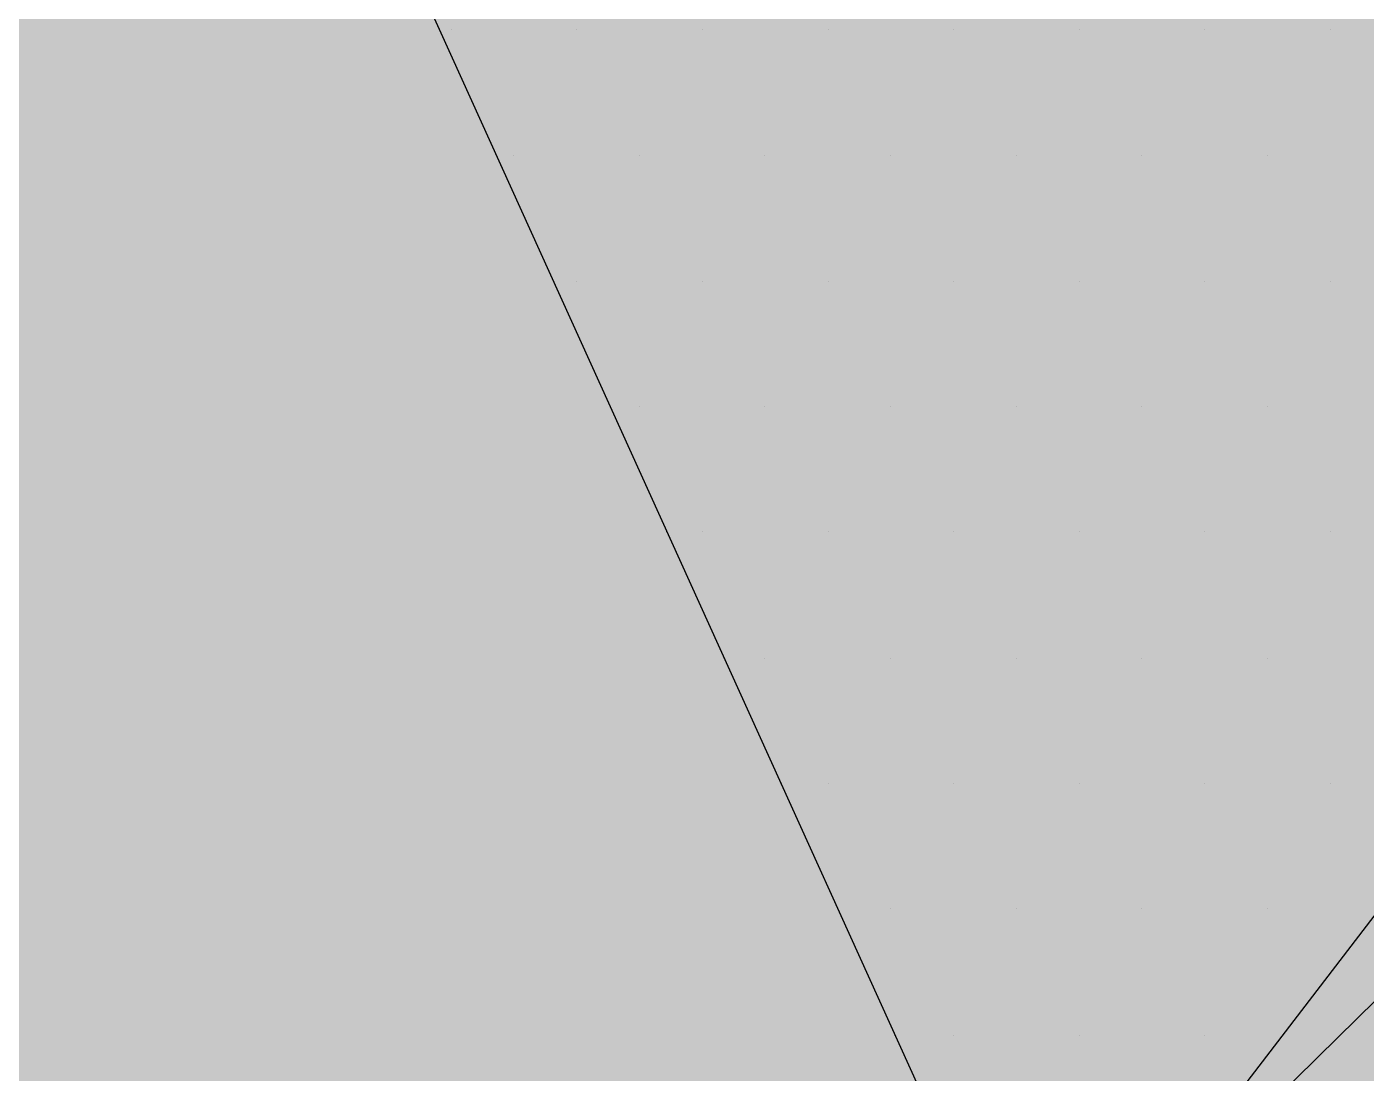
# Paper-space layout 'Layout1' of a CAD drawing. Extents: x -43 to 2298, y -18 to 768.
# Drawn here: x 743.617 to 744.204, y 378.285 to 378.743 of the extents above; entities that cross this region are included whole.
import ezdxf

# ---------------------------------------------------------------- set-up
doc = ezdxf.new("R2010")
doc.units = 0
doc.header["$LTSCALE"] = 2
doc.linetypes.add('CACHEX2', pattern=[0.75, 0.5, -0.25])
doc.layers.add('CARTOUCHE', color=7, linetype='Continuous')
doc.layers.add('LOGO', color=7, linetype='Continuous')

# ---------------------------------------------------------------- blocks, each defined once
blk = doc.blocks.new('A$C715108E3')
at = {"layer": 'LOGO', "color": 131}
for p, q in [((3.59421, -18.46845), (3.59421, -18.46845)), ((3.60283, -18.46845), (3.60283, -18.46845)), ((3.69429, -18.46845), (3.69429, -18.46845)), ((3.78612, -18.46845), (3.78612, -18.46845)), ((3.87795, -18.46845), (3.87795, -18.46845)), ((3.96941, -18.46845), (3.96941, -18.46845)), ((4.06124, -18.46845), (4.06124, -18.46845)), ((4.15308, -18.46845), (4.15308, -18.46845)), ((4.24453, -18.46845), (4.24453, -18.46845)), ((3.63544, -18.5599), (3.63544, -18.5599)), ((3.64856, -18.5599), (3.64856, -18.5599)), ((3.74039, -18.5599), (3.74039, -18.5599)), ((3.83166, -18.5599), (3.83166, -18.5599)), ((3.92368, -18.5599), (3.92368, -18.5599)), ((4.01552, -18.5599), (4.01552, -18.5599)), ((4.10697, -18.5599), (4.10697, -18.5599)), ((4.19881, -18.5599), (4.19881, -18.5599)), ((3.67742, -18.65249), (3.67742, -18.65249)), ((3.69429, -18.65249), (3.69429, -18.65249)), ((3.78612, -18.65249), (3.78612, -18.65249)), ((3.87795, -18.65249), (3.87795, -18.65249)), ((3.96941, -18.65249), (3.96941, -18.65249)), ((4.06124, -18.65249), (4.06124, -18.65249)), ((4.15308, -18.65249), (4.15308, -18.65249)), ((4.24453, -18.65249), (4.24453, -18.65249)), ((3.71865, -18.74376), (3.71865, -18.74376)), ((3.74039, -18.74376), (3.74039, -18.74376)), ((3.83166, -18.74376), (3.83166, -18.74376)), ((3.92368, -18.74376), (3.92368, -18.74376)), ((4.01552, -18.74376), (4.01552, -18.74376)), ((4.10697, -18.74376), (4.10697, -18.74376)), ((4.19881, -18.74376), (4.19881, -18.74376)), ((3.75988, -18.83503), (3.75988, -18.83503)), ((3.78612, -18.83503), (3.78612, -18.83503)), ((3.87795, -18.83503), (3.87795, -18.83503)), ((3.96941, -18.83503), (3.96941, -18.83503)), ((4.06124, -18.83503), (4.06124, -18.83503)), ((4.15308, -18.83503), (4.15308, -18.83503)), ((4.24453, -18.83503), (4.24453, -18.83503)), ((3.80186, -18.92761), (3.80186, -18.92761)), ((3.83166, -18.92761), (3.83166, -18.92761)), ((3.92368, -18.92761), (3.92368, -18.92761)), ((4.01552, -18.92761), (4.01552, -18.92761)), ((4.10697, -18.92761), (4.10697, -18.92761)), ((4.19881, -18.92761), (4.19881, -18.92761)), ((3.84309, -19.01888), (3.84309, -19.01888)), ((3.87795, -19.01888), (3.87795, -19.01888)), ((3.96941, -19.01888), (3.96941, -19.01888)), ((4.06124, -19.01888), (4.06124, -19.01888)), ((4.15308, -19.01888), (4.15308, -19.01888)), ((4.24453, -19.01888), (4.24453, -19.01888)), ((3.88508, -19.11015), (3.88508, -19.11015)), ((3.92368, -19.11015), (3.92368, -19.11015)), ((4.01552, -19.11015), (4.01552, -19.11015)), ((4.10697, -19.11015), (4.10697, -19.11015)), ((4.19881, -19.11015), (4.19881, -19.11015)), ((3.92631, -19.20273), (3.92631, -19.20273)), ((3.96941, -19.20273), (3.96941, -19.20273)), ((4.06124, -19.20273), (4.06124, -19.20273)), ((4.15308, -19.20273), (4.15308, -19.20273))]:
    blk.add_line(p, q, dxfattribs=at)
blk.add_lwpolyline([(1.45358, -13.74526), (4.03201, -19.43437), (5.20596, -17.90302)], dxfattribs=at)
blk = doc.blocks.new('A$C581E6685')
at = {"layer": 'LOGO', "color": 32, "linetype": 'CACHEX2', "ltscale": 1.5}
blk.add_ellipse((-38.05384, 23.81385), major_axis=(-19.03106, -3.53396), ratio=0.590567, dxfattribs=at)
at = {"layer": 'LOGO', "color": 32}
blk.add_ellipse((-37.61436, 23.84992), major_axis=(-13.57677, -4.28389), ratio=0.791971, dxfattribs=at)
at = {"layer": 'CARTOUCHE'}
blk.add_blockref('A$C715108E3', (-31.67392, 36.3189), dxfattribs=at)
blk = doc.blocks.new('miniLogo')
at = {"layer": 'CARTOUCHE', "true_color": 0xffffff}
h = blk.add_hatch(color=7, dxfattribs=at)
h.dxf.hatch_style = 1
edge = h.paths.add_edge_path()
edge.add_spline(control_points=[(960.74149, 27.42506), (960.74149, 16.5339), (960.74149, 5.64274), (960.74149, 1.80274), (964.58149, 1.80274), (1010.12076, 1.80274), (1055.66003, 1.80274), (1059.50003, 1.80274), (1059.50003, 5.64274), (1059.50003, 16.5339), (1059.50003, 27.42506), (1059.50003, 31.26506), (1055.66003, 31.26506), (1010.12076, 31.26506), (964.58149, 31.26506), (960.74149, 31.26506), (960.74149, 27.42506)], knot_values=[0, 0, 0, 1, 1, 2.570796, 2.570796, 3.570796, 3.570796, 5.141593, 5.141593, 6.141593, 6.141593, 7.712389, 7.712389, 8.712389, 8.712389, 10.283185, 10.283185, 10.283185], weights=[1, 1, 1, 0.707107, 1, 1, 1, 0.707107, 1, 1, 1, 0.707107, 1, 1, 1, 0.707107, 1], degree=2, periodic=0)
at = {"layer": 'CARTOUCHE'}
blk.add_rational_spline([(960.74149, 27.42506), (960.74149, 16.5339), (960.74149, 5.64274), (960.74149, 1.80274), (964.58149, 1.80274), (1010.12076, 1.80274), (1055.66003, 1.80274), (1059.50003, 1.80274), (1059.50003, 5.64274), (1059.50003, 16.5339), (1059.50003, 27.42506), (1059.50003, 31.26506), (1055.66003, 31.26506), (1010.12076, 31.26506), (964.58149, 31.26506), (960.74149, 31.26506), (960.74149, 27.42506)], [1, 1, 1, 0.707106781187, 1, 1, 1, 0.707106781187, 1, 1, 1, 0.707106781187, 1, 1, 1, 0.707106781187, 1], degree=2, knots=[0, 0, 0, 1, 1, 2.570796, 2.570796, 3.570796, 3.570796, 5.141593, 5.141593, 6.141593, 6.141593, 7.712389, 7.712389, 8.712389, 8.712389, 10.283185, 10.283185, 10.283185], dxfattribs=at)
at = {"layer": 'CARTOUCHE', "xscale": 0.6, "yscale": 0.6, "zscale": 0.6}
blk.add_blockref('A$C581E6685', (998.01223, 3.18331), dxfattribs=at)

psp = doc.layouts.get("Layout1")

# ---------------------------------------------------------------- block references
at = {"layer": 'CARTOUCHE'}
psp.add_blockref('miniLogo', (-237.36632, 364.8484), dxfattribs=at)

doc.saveas('drawing.dxf')
